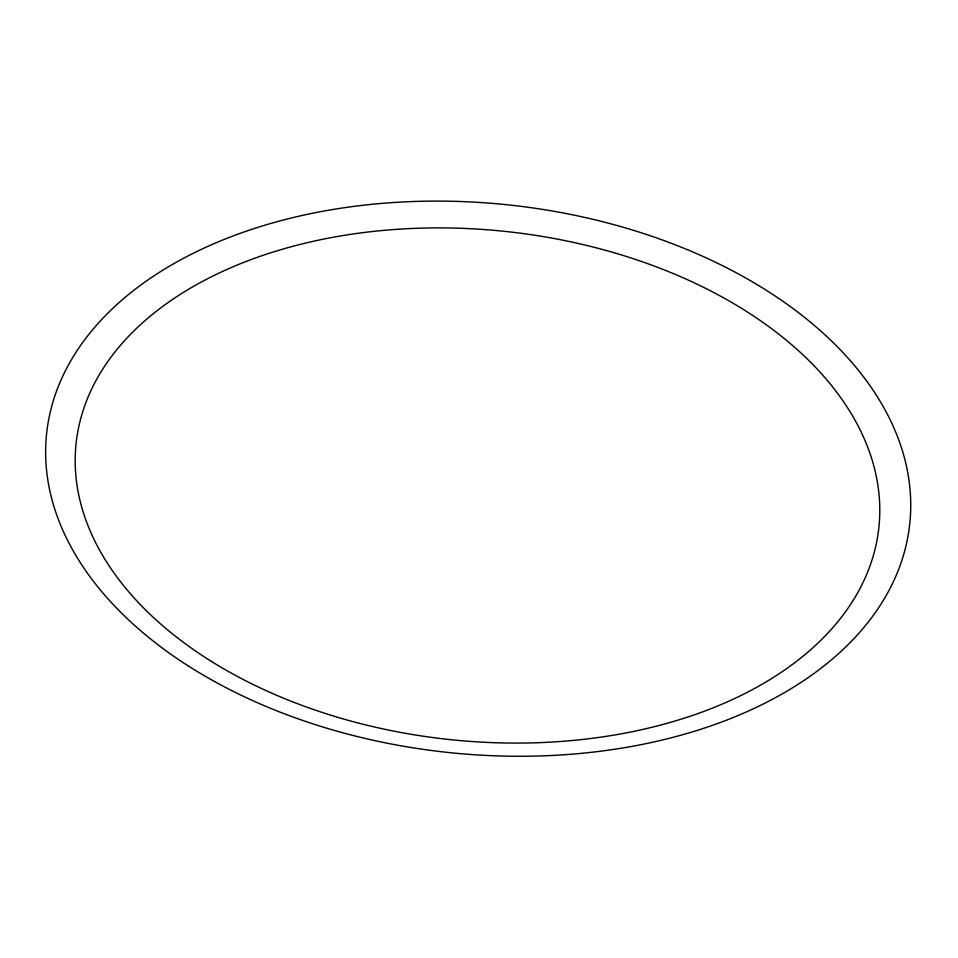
<?xml version="1.0" encoding="UTF-8"?>
<svg xmlns="http://www.w3.org/2000/svg" width="958" height="958" viewBox="0 0 958 958"><rect width="100%" height="100%" fill="white"/><g stroke="black" fill="none" stroke-linecap="round" stroke-linejoin="round"><path stroke-width="1.44" d="M188.187 665.87A433.926 275.437 5.9 0 0 901.131 562.574A433.926 275.437 5.9 0 0 345.227 207.575A433.926 275.437 5.9 0 0 188.187 665.87M211.646 661.559A403.593 255.594 5.9 0 0 871.912 560.286A403.593 255.594 5.9 0 0 348.88 234.614A403.593 255.594 5.9 0 0 211.646 661.559"/></g></svg>
